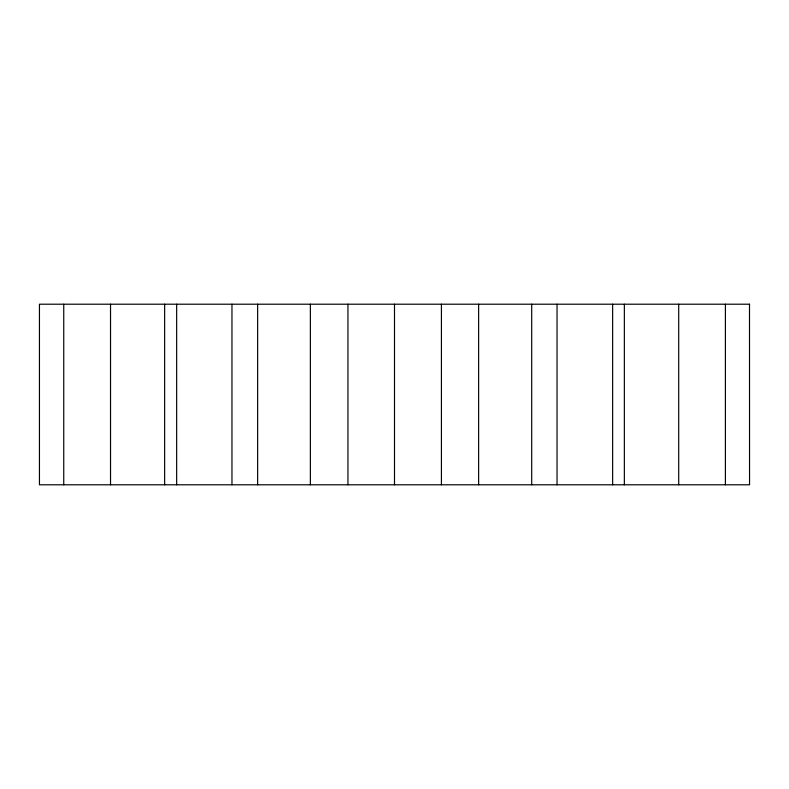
<?xml version="1.0" encoding="UTF-8"?>
<svg xmlns="http://www.w3.org/2000/svg" width="789" height="789" viewBox="0 0 789 789"><rect width="100%" height="100%" fill="white"/><g stroke="black" fill="none" stroke-linecap="round" stroke-linejoin="round"><path stroke-width="1.18" d="M725.407 304.209L725.407 484.791M678.708 304.209L678.708 484.791M624.355 304.209L624.355 484.791M612.639 304.209L612.639 484.791M557.034 304.209L557.034 484.791M531.707 304.209L531.707 484.791M478.627 304.209L478.627 484.791M441.426 304.209L441.426 484.791M394.5 304.209L394.5 484.791M347.949 304.209L347.949 484.791M310.373 304.209L310.373 484.791M257.638 304.209L257.638 484.791M231.966 304.209L231.966 484.791M176.657 304.209L176.657 484.791M164.645 304.209L164.645 484.791M110.529 304.209L110.529 484.791M63.741 304.209L63.741 484.791M749.55 304.209L39.45 304.209L39.45 484.791L749.55 484.791L749.501 304.209"/></g></svg>
